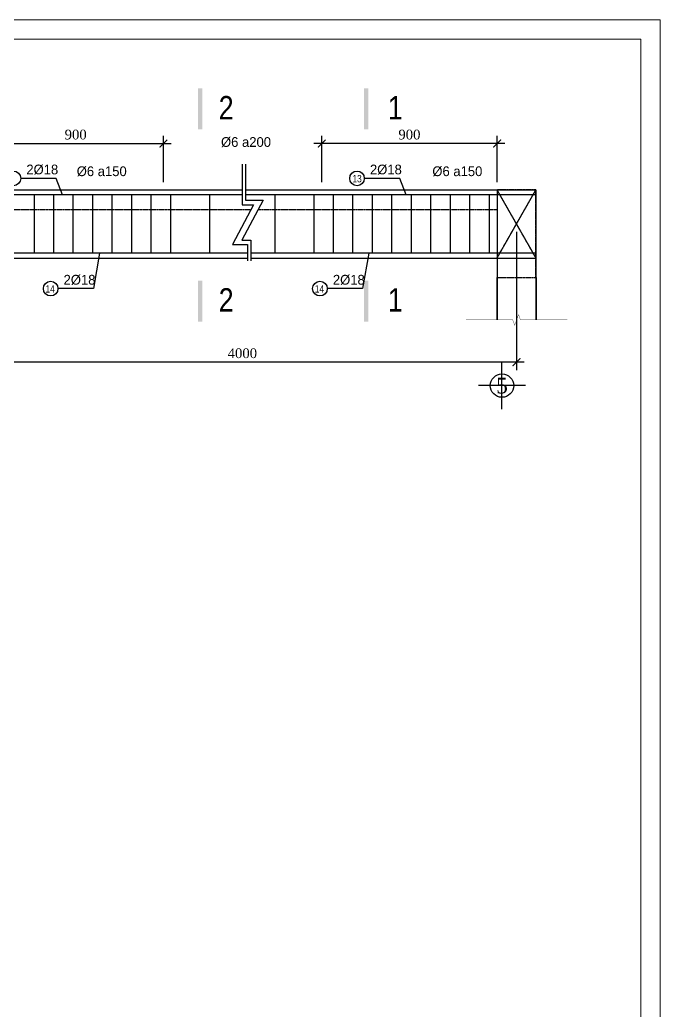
# Model space of a CAD drawing. Extents: x -1107188 to -523840, y 39692 to 514392.
# Drawn here: x -1039614 to -1023188, y 133066 to 158492 of the extents above; entities that cross this region are included whole.
import ezdxf
from ezdxf.enums import TextEntityAlignment as Align

# ---------------------------------------------------------------- set-up
doc = ezdxf.new("R2010")
doc.units = 0
doc.linetypes.add('CENTER2', pattern=[1.125, 0.75, -0.125, 0.125, -0.125])
doc.linetypes.add('HIDDEN', pattern=[0.375, 0.25, -0.125])
doc.layers.get('0').update_dxf_attribs({"color": 255, "linetype": 'CONTINUOUS'})
doc.layers.get('DEFPOINTS').update_dxf_attribs({"linetype": 'CONTINUOUS'})
for name, color, linetype, lineweight in [('00-DAM', 3, 'CONTINUOUS', 9), ('00-KICH THUOC', 6, 'CONTINUOUS', 9), ('CUA', 20, 'CONTINUOUS', 0)]:
    doc.layers.add(name, color=color, linetype=linetype, lineweight=lineweight)
for name, color, linetype in [('DAI', 4, 'CONTINUOUS'), ('DIM', 1, 'CONTINUOUS'), ('DUT', 7, 'CENTER2'), ('MOTAAR', 1, 'CONTINUOUS'), ('TEXT', 7, 'CONTINUOUS'), ('THEP', 6, 'CONTINUOUS'), ('TU1', 9, 'CONTINUOUS'), ('TUONG', 131, 'CONTINUOUS')]:
    doc.layers.add(name, color=color, linetype=linetype)
doc.styles.add('DIM-NEW', font='')
doc.styles.add('SO BV', font='', dxfattribs={"height": 200})
doc.styles.add('style1', font='')
doc.styles.add('T2', font='')
doc.styles.add('TEN BV', font='', dxfattribs={"height": 350})
doc.styles.get('DIM-NEW').set_extended_font_data('VNI-Helve-Condense')
doc.styles.get('SO BV').set_extended_font_data('VNI-Helve-Condense')
doc.styles.get('style1').set_extended_font_data('VNI-Goudy')
doc.styles.get('T2').set_extended_font_data('VNI-Times')
doc.styles.get('TEN BV').set_extended_font_data('VNI-Helve-Condense', bold=True)
doc.dimstyles.new('TL20', dxfattribs={"dimtxt": 250, "dimasz": 200, "dimexe": 200, "dimexo": 200, "dimgap": 100, "dimtad": 1, "dimdec": 0, "dimlfac": 0.2, "dimzin": 0, "dimdsep": 46, "dimtxsty": 'T2', "dimblk": 'ARCHTICK', "dimcen": 250, "dimdle": 200, "dimclrd": 1, "dimclre": 1, "dimclrt": 2, "dimadec": 0, "dimazin": 0, "dimtfac": 1, "dimtdec": 0, "dimtix": 1, "dimtofl": 0, "dimtmove": 0, "dimatfit": 0, "dimldrblk": 'ARCHTICK', "dimfxl": 1, "dimtolj": 1, "dimtzin": 0, "dimlwd": -1, "dimlwe": -1, "dimarcsym": 0})

# ---------------------------------------------------------------- blocks, each defined once
blk = doc.blocks.new('KHUNGTEN')
at = {"color": 3, "linetype": 'Continuous'}
for points in [[(-593653, 217892), (-593653, 277292), (-509653, 277292), (-509653, 217892), (-593653, 217892)], [(-593153, 218392), (-593153, 276792), (-510153, 276792), (-510153, 218392)]]:
    blk.add_lwpolyline(points, close=True, dxfattribs=at)
at = {"style": 'TEN BV'}
for tag, p in [('TEB_BV', (-518299, 222628)), ('LOAI_BV', (-511918, 220684)), ('TL', (-512164, 219751))]:
    blk.add_attdef(tag, p, '', height=350, dxfattribs=at)
at = {"style": 'SO BV'}
for tag, p in [('SOBV', (-510673, 221020)), ('TONGSOBV', (-510673, 220591))]:
    blk.add_attdef(tag, text='', height=200, dxfattribs=at).set_placement(p, align=Align.CENTER)
blk = doc.blocks.new('_ArchTick')
at = {"layer": 'CUA', "color": 0, "const_width": 0.15}
blk.add_lwpolyline([(-0.5, -0.5), (0.5, 0.5)], dxfattribs=at)
blk = doc.blocks.new('*D1550')
at = {"layer": 'DEFPOINTS', "color": 0, "transparency": 16777216}
for p in [(-1026873, 153257), (-1040938, 152382), (-1040938, 149711)]:
    blk.add_point(p, dxfattribs=at)
at = {"layer": 'TUONG', "color": 1, "transparency": 16777216}
for p, q in [((-1026873, 153057), (-1026873, 149511)), ((-1040938, 152182), (-1040938, 149511)), ((-1026673, 149711), (-1041138, 149711))]:
    blk.add_line(p, q, dxfattribs=at)
at = {"layer": 'TUONG', "color": 1, "transparency": 16777216, "xscale": 200, "yscale": 200, "zscale": 200, "rotation": 180}
blk.add_blockref('_ArchTick', (-1040938, 149711), dxfattribs=at)
at = {"layer": 'TUONG', "color": 1, "transparency": 16777216, "xscale": 200, "yscale": 200, "zscale": 200}
blk.add_blockref('_ArchTick', (-1026873, 149711), dxfattribs=at)
at = {"layer": 'TUONG', "color": 2, "transparency": 16777216, "insert": (-1033906, 149939), "char_height": 250, "width": 170.62, "attachment_point": 5, "style": 'T2'}
blk.add_mtext('\\A1;4000', dxfattribs=at)
blk = doc.blocks.new('*D1551')
at = {"layer": 'DEFPOINTS', "color": 0, "transparency": 16777216}
for p in [(-1035932, 155319), (-1040432, 154132), (-1035932, 154132)]:
    blk.add_point(p, dxfattribs=at)
at = {"layer": 'TUONG', "color": 1, "transparency": 16777216}
for p, q in [((-1040432, 154332), (-1040432, 155519)), ((-1035932, 154332), (-1035932, 155519)), ((-1040632, 155319), (-1035732, 155319))]:
    blk.add_line(p, q, dxfattribs=at)
at = {"layer": 'TUONG', "color": 1, "transparency": 16777216, "xscale": 200, "yscale": 200, "zscale": 200, "rotation": 180}
blk.add_blockref('_ArchTick', (-1040432, 155319), dxfattribs=at)
at = {"layer": 'TUONG', "color": 1, "transparency": 16777216, "xscale": 200, "yscale": 200, "zscale": 200}
blk.add_blockref('_ArchTick', (-1035932, 155319), dxfattribs=at)
at = {"layer": 'TUONG', "color": 2, "transparency": 16777216, "insert": (-1038182, 155548), "char_height": 250, "attachment_point": 5, "style": 'T2'}
blk.add_mtext('\\A1;900', dxfattribs=at)
blk = doc.blocks.new('*D1552')
at = {"layer": 'DEFPOINTS', "color": 0, "transparency": 16777216}
for p in [(-1031871, 155319), (-1031871, 154132), (-1027371, 154132)]:
    blk.add_point(p, dxfattribs=at)
at = {"layer": 'TUONG', "color": 1, "transparency": 16777216}
for p, q in [((-1031871, 154332), (-1031871, 155519)), ((-1027371, 154332), (-1027371, 155519)), ((-1027171, 155319), (-1032071, 155319))]:
    blk.add_line(p, q, dxfattribs=at)
at = {"layer": 'TUONG', "color": 1, "transparency": 16777216, "xscale": 200, "yscale": 200, "zscale": 200, "rotation": 180}
blk.add_blockref('_ArchTick', (-1031871, 155319), dxfattribs=at)
at = {"layer": 'TUONG', "color": 1, "transparency": 16777216, "xscale": 200, "yscale": 200, "zscale": 200}
blk.add_blockref('_ArchTick', (-1027371, 155319), dxfattribs=at)
at = {"layer": 'TUONG', "color": 2, "transparency": 16777216, "insert": (-1029621, 155548), "char_height": 250, "attachment_point": 5, "style": 'T2'}
blk.add_mtext('\\A1;900', dxfattribs=at)
blk = doc.blocks.new('truc2')
at = {"layer": 'MOTAAR'}
for p, q in [((0, -15), (0, 0)), ((7.5, -7.5), (-7.5, -7.5))]:
    blk.add_line(p, q, dxfattribs=at)
blk.add_lwpolyline([(0, -3.5), (0, -1.84)], dxfattribs=at)
blk.add_circle((0, -7.5), 3.75, dxfattribs=at)
at = {"layer": 'TEXT', "style": 'T2'}
blk.add_attdef('1', text='', height=5, dxfattribs=at).set_placement((0, -7.5), align=Align.MIDDLE_CENTER)

msp = doc.modelspace()

# ---------------------------------------------------------------- linework, layer by layer
at = {"layer": '00-DAM', "linetype": 'Continuous'}
msp.add_lwpolyline([(-1028170.867, 150795.408, 8, 8, 0), (-1026970.867, 150795.408, 8, 8, 0), (-1026920.867, 150658.034, 8, 8, 0), (-1026820.867, 150932.782, 8, 8, 0), (-1026770.867, 150795.408, 8, 8, 0), (-1025570.867, 150795.408, 0, 0, 0)], format="xyseb", dxfattribs=at)
at = {"layer": 'DAI'}
for p, q in [((-1039241.929, 152506.888), (-1039241.929, 154006.705)), ((-1038741.929, 152506.888), (-1038741.929, 154006.705)), ((-1038241.929, 152506.888), (-1038241.929, 154006.705)), ((-1037741.929, 152506.888), (-1037741.929, 154006.705)), ((-1037241.929, 152506.888), (-1037241.929, 154006.705)), ((-1036741.929, 152506.888), (-1036741.929, 154006.705)), ((-1036241.929, 152506.888), (-1036241.929, 154006.705)), ((-1035741.929, 152506.888), (-1035741.929, 154006.705)), ((-1034741.929, 152506.888), (-1034741.929, 154006.705)), ((-1033068.074, 152506.888), (-1033068.074, 154006.705)), ((-1032068.074, 152506.888), (-1032068.074, 154006.705)), ((-1031568.074, 152506.888), (-1031568.074, 154006.705)), ((-1031068.074, 152506.888), (-1031068.074, 154006.705)), ((-1030568.074, 152506.888), (-1030568.074, 154006.705)), ((-1030068.074, 152506.888), (-1030068.074, 154006.705)), ((-1029568.074, 152506.888), (-1029568.074, 154006.705)), ((-1029068.074, 152506.888), (-1029068.074, 154006.705)), ((-1028568.074, 152506.888), (-1028568.074, 154006.705)), ((-1028068.074, 152506.888), (-1028068.074, 154006.705)), ((-1027568.074, 152506.888), (-1027568.074, 154006.705))]:
    msp.add_line(p, q, dxfattribs=at)
at = {"layer": 'DUT', "linetype": 'HIDDEN', "ltscale": 10}
for p, q in [((-1027374.631, 152381.888), (-1026374.631, 154131.705)), ((-1026374.631, 152381.888), (-1027370.867, 154131.705)), ((-1026370.867, 152381.888), (-1027370.867, 154131.705)), ((-1027370.867, 152381.888), (-1026374.631, 154131.705))]:
    msp.add_line(p, q, dxfattribs=at)
for points in [[(-1033498.007, 153631.705), (-1027370.867, 153631.705), (-1027370.867, 151881.888), (-1026374.631, 151881.888), (-1026374.631, 154131.705), (-1027370.867, 154131.705)], [(-1040938.491, 152381.888), (-1040435.372, 152381.888), (-1040435.372, 153631.705), (-1033682.777, 153631.705)]]:
    msp.add_lwpolyline(points, dxfattribs=at)
at = {"layer": 'TEXT', "ltscale": 10}
for points in [[(-1034934.777, 155683.885), (-1035039.777, 155683.885), (-1034934.777, 156733.885), (-1035039.777, 156733.885)], [(-1030676.879, 155683.885), (-1030781.879, 155683.885), (-1030676.879, 156733.885), (-1030781.879, 156733.885)], [(-1034934.777, 150754.519), (-1035039.777, 150754.519), (-1034934.777, 151804.519), (-1035039.777, 151804.519)], [(-1030676.879, 150754.519), (-1030781.879, 150754.519), (-1030676.879, 151804.519), (-1030781.879, 151804.519)]]:
    msp.add_trace(points, dxfattribs=at)
at = {"layer": 'THEP', "ltscale": 10}
for points in [[(-1033913.392, 154006.705), (-1040938.491, 154006.705)], [(-1026374.631, 154006.705), (-1033827.393, 154006.705)], [(-1034097.55, 152506.888), (-1040938.491, 152506.888)], [(-1033775.274, 152506.888), (-1034097.55, 152506.888)], [(-1026374.631, 152506.888), (-1033689.275, 152506.888)]]:
    msp.add_lwpolyline(points, dxfattribs=at)
at = {"layer": 'TU1', "lineweight": -2, "ltscale": 10}
for points in [[(-1038521.997, 154006.705), (-1038683.597, 154425.647), (-1039591.12, 154425.647)], [(-1029708.213, 154006.705), (-1029869.813, 154425.647), (-1030777.336, 154425.647)], [(-1037567.139, 152506.888), (-1037728.738, 151597.752), (-1038636.261, 151597.752)], [(-1030658.784, 152506.888), (-1030820.383, 151597.752), (-1031727.906, 151597.752)]]:
    msp.add_lwpolyline(points, dxfattribs=at)
at = {"layer": 'TU1', "ltscale": 10}
for centre in [(-1039778.62, 154425.647), (-1030964.836, 154425.647), (-1038823.761, 151597.752), (-1031915.406, 151597.752)]:
    msp.add_circle(centre, 187.5, dxfattribs=at)
at = {"layer": 'TUONG'}
for p, q in [((-1040938.491, 154131.705), (-1033913.392, 154131.705)), ((-1033827.393, 154131.705), (-1026374.631, 154131.705)), ((-1027370.867, 154131.705), (-1027370.867, 150795.408)), ((-1026374.631, 154131.705), (-1026374.631, 150795.408)), ((-1040435.372, 152381.888), (-1034097.55, 152381.888)), ((-1034097.55, 152381.888), (-1033775.274, 152381.888)), ((-1033689.275, 152381.888), (-1026374.631, 152381.888)), ((-1027374.631, 151881.888), (-1027374.631, 150795.408)), ((-1026370.867, 151881.888), (-1026370.867, 150795.408))]:
    msp.add_line(p, q, dxfattribs=at)
for points in [[(-1033913.392, 154790.315), (-1033913.392, 153751.27), (-1033619.722, 153751.27), (-1034160.264, 152726.294), (-1033775.274, 152726.294), (-1033775.274, 152307.296)], [(-1033827.393, 154790.315), (-1033827.393, 153863.77), (-1033375.623, 153863.77), (-1033916.165, 152838.794), (-1033689.275, 152838.794), (-1033689.275, 152307.296)]]:
    msp.add_lwpolyline(points, dxfattribs=at)

# ---------------------------------------------------------------- block references
at = {"layer": '00-KICH THUOC'}
msp.add_blockref('KHUNGTEN', (-513535.14, -118800), dxfattribs=at)
at = {"layer": 'DIM', "ltscale": 10, "xscale": 80.00000000000001, "yscale": 80.00000000000001, "zscale": 80.00000000000001}
msp.add_blockref('truc2', (-1027245.867, 149710.627), dxfattribs=at).add_auto_attribs({'1': '5'})

# ---------------------------------------------------------------- texts
at = {"layer": 'TEXT', "ltscale": 10}
for s, height, style, p in [('2', 600, 'DIM-NEW', (-1034512.469, 155938.017)), ('1', 600, 'DIM-NEW', (-1030174.571, 155938.017)), ('%%2546 a200', 250, 'style1', (-1034453.792, 155233.476)), ('2þ18', 250, 'style1', (-1039447.198, 154528.769)), ('þ6 a150', 250, 'style1', (-1038154.96, 154483.482)), ('2þ18', 250, 'style1', (-1030633.414, 154528.769)), ('þ6 a150', 250, 'style1', (-1029032.663, 154483.482)), ('13', 187.5, 'DIM-NEW', (-1031083.157, 154324.987)), ('2þ18', 250, 'style1', (-1038492.339, 151700.874)), ('2þ18', 250, 'style1', (-1031583.985, 151700.874)), ('14', 187.5, 'DIM-NEW', (-1038956.691, 151497.093)), ('2', 600, 'DIM-NEW', (-1034512.469, 151008.652)), ('14', 187.5, 'DIM-NEW', (-1032048.336, 151497.093)), ('1', 600, 'DIM-NEW', (-1030174.571, 151008.652))]:
    msp.add_text(s, height=height, rotation=360, dxfattribs=dict(at, style=style)).set_placement(p)

# ---------------------------------------------------------------- dimensions: what is measured, and where the dimension line sits
at = {"layer": 'TUONG'}
dim = msp.add_linear_dim(base=(-1035931.609, 155318.906), p1=(-1040431.609, 154131.705), p2=(-1035931.609, 154131.705), dimstyle='TL20', dxfattribs=at)
dim.commit()
dim.dimension.update_dxf_attribs({"geometry": '*D1551', "text_midpoint": (-1038181.609, 155548.357)})
dim = msp.add_linear_dim(base=(-1031870.867, 155318.906), p1=(-1027370.867, 154131.705), p2=(-1031870.867, 154131.705), angle=180, dimstyle='TL20', dxfattribs=at)
dim.commit()
dim.dimension.update_dxf_attribs({"geometry": '*D1552', "text_midpoint": (-1029620.867, 155548.357)})
dim = msp.add_linear_dim(base=(-1040938.491, 149710.627), p1=(-1026872.749, 153256.796), p2=(-1040938.491, 152381.888), angle=180, text='4000', dimstyle='TL20', override={"dimtmove": 1}, dxfattribs=at)
dim.commit()
dim.dimension.update_dxf_attribs({"geometry": '*D1550', "text_midpoint": (-1033905.62, 149938.594)})

doc.saveas('drawing.dxf')
